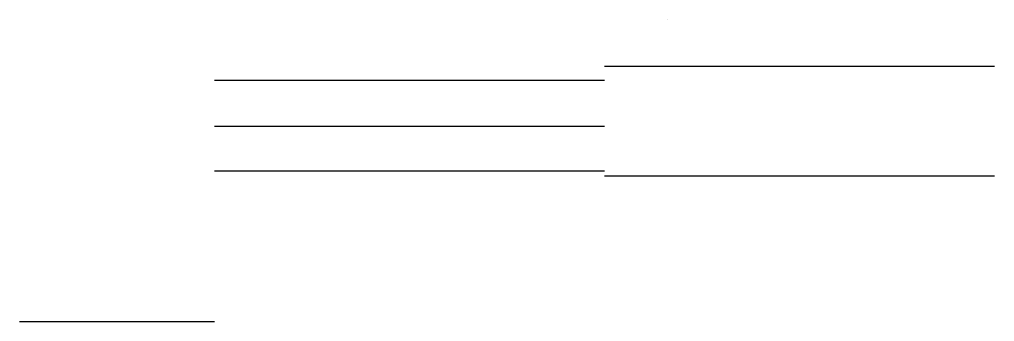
# Model space of a CAD drawing. Header units: millimetres. Extents: x 551.8 to 626.8, y 187.1 to 210.3.
import ezdxf

# ---------------------------------------------------------------- set-up
doc = ezdxf.new("R2010")
doc.units = ezdxf.units.MM

msp = doc.modelspace()

# ---------------------------------------------------------------- linework, layer by layer
for p, q in [((601.625, 210.314, 8.004), (601.625, 210.314, 8.004)), ((626.799, 206.7, 35), (596.799, 206.7, 35)), ((596.799, 205.618, 9), (566.799, 205.618, 9)), ((596.799, 202.101, 9), (566.799, 202.101, 9)), ((596.799, 198.658, 9), (566.799, 198.658, 9)), ((626.799, 198.279, 35), (596.799, 198.279, 35)), ((551.799, 187.101), (566.799, 187.101))]:
    msp.add_line(p, q)

doc.saveas('drawing.dxf')
